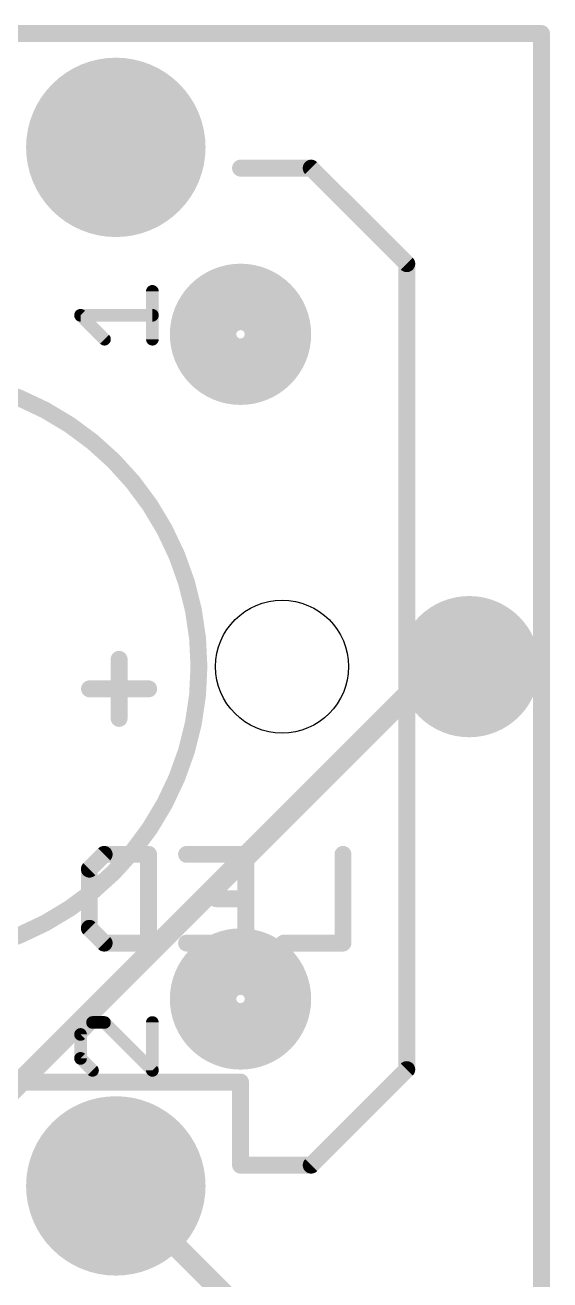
# Model space of a CAD drawing. Extents: x -5.1 to 15.3, y -10.2 to 20.4.
# Drawn here: x 9.03 to 15.34, y 5.32 to 20.42 of the extents above; entities that cross this region are included whole.
import ezdxf

# ---------------------------------------------------------------- set-up
doc = ezdxf.new("R2010")
doc.units = 0
for name, color, linetype in [('1', 12, 'CONTINUOUS'), ('16', 132, 'CONTINUOUS'), ('17', 110, 'CONTINUOUS'), ('20', 53, 'CONTINUOUS'), ('21', 41, 'CONTINUOUS'), ('22', 40, 'CONTINUOUS')]:
    doc.layers.add(name, color=color, linetype=linetype)

# ---------------------------------------------------------------- blocks, each defined once
blk = doc.blocks.new('ROUNDP')
at = {"const_width": 0.5}
blk.add_lwpolyline([(0, -0.25, 1), (0, 0.25, 1), (0, -0.25)], format="xyb", dxfattribs=at)

msp = doc.modelspace()

# ---------------------------------------------------------------- linework, layer by layer
at = {"layer": '1', "const_width": 0.254}
msp.add_lwpolyline([(11.43, 5.14), (10.12, 6.45)], dxfattribs=at)
at = {"layer": '1', "const_width": 0.127}
msp.add_lwpolyline([(10.1649, 6.4949, 1), (10.0751, 6.4051)], format="xyb", dxfattribs=at)
at = {"layer": '16', "const_width": 0.254}
for points in [[(7.62, 6.35), (13.97, 12.7)], [(13.97, 12.7), (14.37, 12.7)]]:
    msp.add_lwpolyline(points, dxfattribs=at)
at = {"layer": '16', "const_width": 0.127}
for points in [[(13.97, 12.7635, 1), (13.97, 12.6365)], [(14.0149, 12.6551, 1), (13.9251, 12.7449)], [(14.37, 12.6365, 1), (14.37, 12.7635)]]:
    msp.add_lwpolyline(points, format="xyb", dxfattribs=at)
at = {"layer": '20', "const_width": 0.2032}
for points in [[(15.24, 20.32), (0, 20.32)], [(15.24, 0), (15.24, 20.32)]]:
    msp.add_lwpolyline(points, dxfattribs=at)
at = {"layer": '20', "const_width": 0.1016}
for points in [[(15.2908, 20.32, 1), (15.1892, 20.32)], [(15.24, 20.2692, 1), (15.24, 20.3708)]]:
    msp.add_lwpolyline(points, format="xyb", dxfattribs=at)
at = {"layer": '20'}
msp.add_circle((12.12, 12.7), 0.8, dxfattribs=at)
at = {"layer": '21'}
for points, const_width in [([(11.62, 18.7), (12.47, 18.7)], 0.2032), ([(12.47, 18.7), (13.62, 17.55)], 0.2032), ([(13.62, 17.55), (13.62, 7.85)], 0.2032), ([(10.5598, 16.6407), (10.5598, 17.2169)], 0.1524), ([(9.9836, 16.6407), (9.6955, 16.9288)], 0.1524), ([(9.6955, 16.9288), (10.5598, 16.9288)], 0.1524), ([(10.1595, 12.0767), (10.1595, 12.7885)], 0.2032), ([(9.8036, 12.4326), (10.5155, 12.4326)], 0.2032), ([(9.8395, 8.4169), (9.6955, 8.2729)], 0.1524), ([(9.9836, 8.4169), (9.8395, 8.4169)], 0.1524), ([(10.5598, 7.8407), (9.9836, 8.4169)], 0.1524), ([(10.5598, 8.4169), (10.5598, 7.8407)], 0.1524), ([(9.6955, 8.2729), (9.6955, 7.9847)], 0.1524), ([(9.6955, 7.9847), (9.8395, 7.8407)], 0.1524), ([(13.62, 7.85), (12.47, 6.7)], 0.2032), ([(8.62, 7.7), (11.62, 7.7)], 0.2032), ([(11.62, 7.7), (11.62, 6.7)], 0.2032), ([(12.47, 6.7), (11.62, 6.7)], 0.2032)]:
    msp.add_lwpolyline(points, dxfattribs=dict(at, const_width=const_width))
for points, const_width in [([(11.62, 18.7508, 1), (11.62, 18.6492)], 0.1016), ([(12.5059, 18.7359, 1), (12.4341, 18.6641)], 0.1016), ([(12.47, 18.6492, 1), (12.47, 18.7508)], 0.1016), ([(11.62, 16.3, 1), (11.62, 17.1, 1), (11.62, 16.3)], 0.9), ([(13.6708, 17.55, 1), (13.5692, 17.55)], 0.1016), ([(13.5841, 17.5141, 1), (13.6559, 17.5859)], 0.1016), ([(10.5979, 17.2169, 1), (10.5217, 17.2169)], 0.0762), ([(9.7224, 16.9557, 1), (9.6685, 16.9019)], 0.0762), ([(9.6955, 16.9669, 1), (9.6955, 16.8907)], 0.0762), ([(10.5598, 16.8907, 1), (10.5598, 16.9669)], 0.0762), ([(9.9566, 16.6137, 1), (10.0105, 16.6676)], 0.0762), ([(10.5217, 16.6407, 1), (10.5979, 16.6407)], 0.0762), ([(7.62, 9.2, 1), (7.62, 16.2, 1), (7.62, 9.2)], 0.2032), ([(10.2103, 12.7885, 1), (10.1087, 12.7885)], 0.1016), ([(9.8036, 12.4834, 1), (9.8036, 12.3818)], 0.1016), ([(10.5155, 12.3818, 1), (10.5155, 12.4834)], 0.1016), ([(10.1087, 12.0767, 1), (10.2103, 12.0767)], 0.1016), ([(11.62, 8.3, 1), (11.62, 9.1, 1), (11.62, 8.3)], 0.9), ([(9.8395, 8.455, 1), (9.8395, 8.3788)], 0.0762), ([(9.8665, 8.39, 1), (9.8126, 8.4438)], 0.0762), ([(10.0105, 8.4438, 1), (9.9566, 8.39)], 0.0762), ([(9.9836, 8.3788, 1), (9.9836, 8.455)], 0.0762), ([(10.5979, 8.4169, 1), (10.5217, 8.4169)], 0.0762), ([(9.6685, 8.2998, 1), (9.7224, 8.2459)], 0.0762), ([(9.7336, 8.2729, 1), (9.6574, 8.2729)], 0.0762), ([(9.7224, 8.0117, 1), (9.6685, 7.9578)], 0.0762), ([(9.6574, 7.9847, 1), (9.7336, 7.9847)], 0.0762), ([(9.8126, 7.8137, 1), (9.8665, 7.8676)], 0.0762), ([(10.5217, 7.8407, 1), (10.5979, 7.8407)], 0.0762), ([(10.5329, 7.8137, 1), (10.5867, 7.8676)], 0.0762), ([(13.5692, 7.85, 1), (13.6708, 7.85)], 0.1016), ([(13.6559, 7.8141, 1), (13.5841, 7.8859)], 0.1016), ([(11.6708, 7.7, 1), (11.5692, 7.7)], 0.1016), ([(11.62, 7.6492, 1), (11.62, 7.7508)], 0.1016), ([(11.62, 6.7508, 1), (11.62, 6.6492)], 0.1016), ([(12.47, 6.6492, 1), (12.47, 6.7508)], 0.1016), ([(11.5692, 6.7, 1), (11.6708, 6.7)], 0.1016), ([(12.4341, 6.7359, 1), (12.5059, 6.6641)], 0.1016)]:
    msp.add_lwpolyline(points, format="xyb", dxfattribs=dict(at, const_width=const_width))
at = {"layer": '22', "const_width": 0.2032}
for points in [[(9.8018, 10.2624), (9.9798, 10.4403)], [(9.9798, 10.4403), (10.5136, 10.4403)], [(10.5136, 10.4403), (10.5136, 9.3726)], [(10.9712, 10.4403), (11.683, 10.4403)], [(11.683, 10.4403), (11.683, 9.3726)], [(12.8524, 10.4403), (12.8524, 9.3726)], [(9.8018, 9.5506), (9.8018, 10.2624)], [(11.683, 9.9065), (11.3271, 9.9065)], [(9.9798, 9.3726), (9.8018, 9.5506)], [(10.5136, 9.3726), (9.9798, 9.3726)], [(11.683, 9.3726), (10.9712, 9.3726)], [(12.8524, 9.3726), (12.1406, 9.3726)]]:
    msp.add_lwpolyline(points, dxfattribs=at)
at = {"layer": '22', "const_width": 0.1016}
for points in [[(9.9798, 10.4911, 1), (9.9798, 10.3895)], [(10.0157, 10.4044, 1), (9.9438, 10.4762)], [(10.5644, 10.4403, 1), (10.4628, 10.4403)], [(10.5136, 10.3895, 1), (10.5136, 10.4911)], [(10.9712, 10.4911, 1), (10.9712, 10.3895)], [(11.7338, 10.4403, 1), (11.6322, 10.4403)], [(11.683, 10.3895, 1), (11.683, 10.4911)], [(12.9032, 10.4403, 1), (12.8016, 10.4403)], [(9.8526, 10.2624, 1), (9.751, 10.2624)], [(9.7659, 10.2983, 1), (9.8377, 10.2264)], [(11.3271, 9.9573, 1), (11.3271, 9.8557)], [(11.683, 9.8557, 1), (11.683, 9.9573)], [(9.8377, 9.5865, 1), (9.7659, 9.5146)], [(9.751, 9.5506, 1), (9.8526, 9.5506)], [(9.9798, 9.4234, 1), (9.9798, 9.3218)], [(9.9438, 9.3367, 1), (10.0157, 9.4085)], [(10.4628, 9.3726, 1), (10.5644, 9.3726)], [(10.5136, 9.3218, 1), (10.5136, 9.4234)], [(10.9712, 9.4234, 1), (10.9712, 9.3218)], [(11.6322, 9.3726, 1), (11.7338, 9.3726)], [(11.683, 9.3218, 1), (11.683, 9.4234)], [(12.1406, 9.4234, 1), (12.1406, 9.3218)], [(12.8016, 9.3726, 1), (12.9032, 9.3726)], [(12.8524, 9.3218, 1), (12.8524, 9.4234)]]:
    msp.add_lwpolyline(points, format="xyb", dxfattribs=at)

# ---------------------------------------------------------------- block references
at = {"layer": '17', "rotation": 270}
for p, xscale, yscale in [((10.12, 18.95), 2.159, 2.159), ((10.12, 18.95), 2.159, 2.159), ((14.37, 12.7), 1.7, 1.7), ((14.37, 12.7), 1.7, 1.7), ((10.12, 6.45), 2.159, 2.159), ((10.12, 6.45), 2.159, 2.159)]:
    msp.add_blockref('ROUNDP', p, dxfattribs=dict(at, xscale=xscale, yscale=yscale))

doc.saveas('drawing.dxf')
